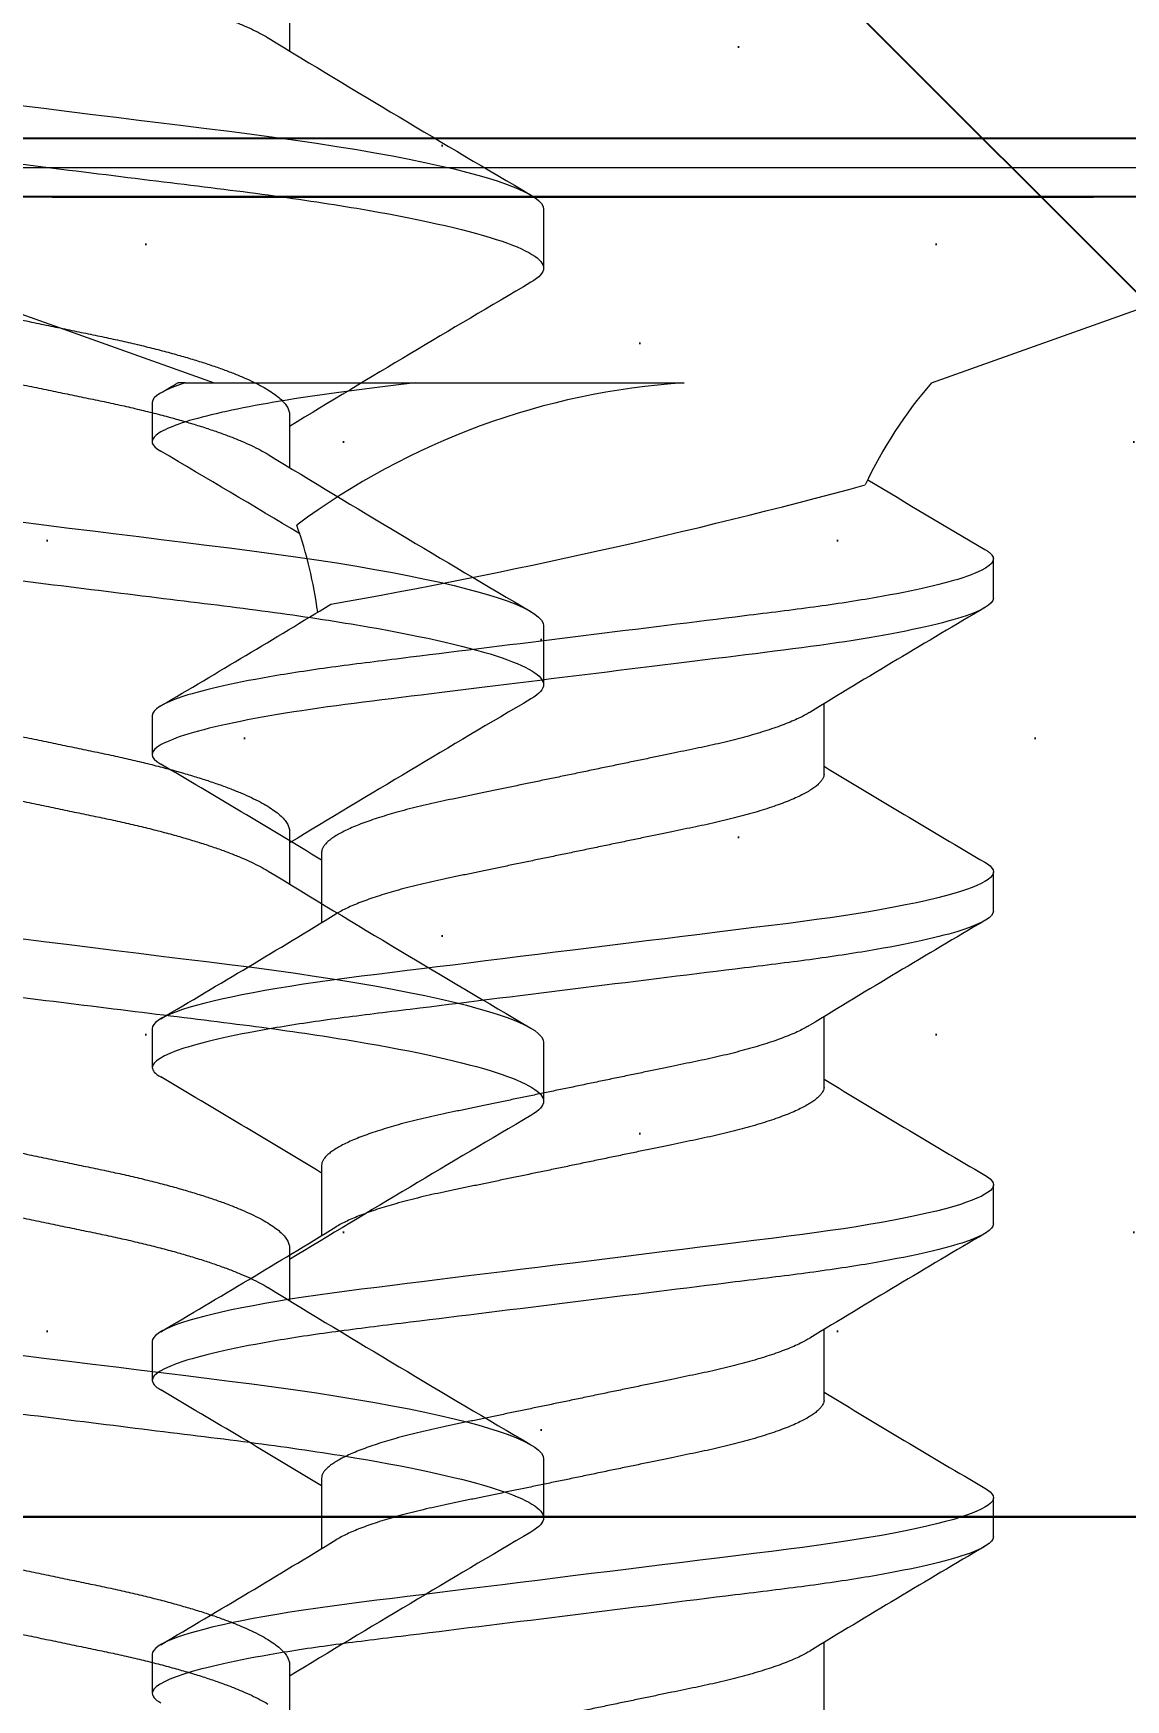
# Model space of a CAD drawing. Header units: inches. Extents: x 129892 to 140765, y 18172 to 24435.
# Drawn here: x 134123.04 to 134126.76, y 22524.37 to 22530.05 of the extents above; entities that cross this region are included whole.
import ezdxf

# ---------------------------------------------------------------- set-up
doc = ezdxf.new("R2010")
doc.units = ezdxf.units.IN
doc.header["$MEASUREMENT"] = 0
doc.header["$PDMODE"] = 66
doc.styles.add('EXCELSIOR', font='dim.shx', dxfattribs={"height": 45})
doc.dimstyles.new('EXCELSIOR', dxfattribs={"dimtxt": 50, "dimasz": 15, "dimexe": 20, "dimexo": 20, "dimgap": 10, "dimtad": 1, "dimdec": 0, "dimtxsty": 'EXCELSIOR', "dimblk": 'OBLIQUE', "dimcen": 2.5, "dimclrd": 1, "dimclre": 1, "dimclrt": 1, "dimadec": 0, "dimazin": 0, "dimtfac": 1, "dimtdec": 0, "dimtofl": 0, "dimtmove": 0, "dimatfit": 3, "dimfxl": 0, "dimlwd": 25, "dimarcsym": 0})

# ---------------------------------------------------------------- blocks, each defined once
blk = doc.blocks.new('A$C105D4D3B')
at = {"color": 251, "linetype": 'Continuous', "lineweight": 15}
for p, q in [((5.3382, 13.9176), (5.3382, 13.7375)), ((6.2042, 13.1976), (6.2042, 12.9976)), ((5.3382, 12.4976), (5.3382, 12.3175)), ((6.2042, 11.7776), (6.2042, 11.5776)), ((5.3382, 11.0776), (5.3382, 10.8975)), ((6.2042, 10.3576), (6.2042, 10.1576)), ((5.3382, 9.6576), (5.3382, 9.4775)), ((6.2042, 8.9376), (6.2042, 8.7376)), ((5.3382, 8.2376), (5.3382, 8.0575))]:
    blk.add_line(p, q, dxfattribs=at)
for points in [[(4.4127, 13.5531), (4.5006, 13.5422), (4.5874, 13.5314), (4.668, 13.5214), (4.7473, 13.5116), (4.825, 13.502), (4.901, 13.4925), (4.9752, 13.4833), (5.0557, 13.4734), (5.1337, 13.4637), (5.2099, 13.454), (5.2849, 13.4439), (5.3584, 13.4336), (5.4301, 13.423), (5.4999, 13.4122), (5.5674, 13.4011), (5.6293, 13.3904), (5.6888, 13.3796), (5.7457, 13.3686), (5.7997, 13.3575), (5.8508, 13.3463), (5.8988, 13.3352), (5.9411, 13.3246), (5.9805, 13.314), (6.0167, 13.3035), (6.0498, 13.2931), (6.0798, 13.2827), (6.1094, 13.2713), (6.1349, 13.2601), (6.1564, 13.249), (6.1738, 13.2382), (6.1873, 13.2276), (6.1968, 13.2173), (6.2024, 13.2073), (6.2042, 13.1976), (6.2042, 13.1976)], [(4.4127, 12.1331), (4.5006, 12.1222), (4.5874, 12.1114), (4.668, 12.1014), (4.7473, 12.0916), (4.825, 12.082), (4.901, 12.0725), (4.9752, 12.0633), (5.0557, 12.0534), (5.1337, 12.0437), (5.2099, 12.034), (5.2849, 12.0239), (5.3584, 12.0136), (5.4301, 12.003), (5.4999, 11.9922), (5.5674, 11.9811), (5.6293, 11.9704), (5.6888, 11.9596), (5.7457, 11.9486), (5.7997, 11.9375), (5.8508, 11.9263), (5.8988, 11.9152), (5.9411, 11.9046), (5.9805, 11.894), (6.0167, 11.8835), (6.0498, 11.8731), (6.0798, 11.8627), (6.1094, 11.8513), (6.1349, 11.8401), (6.1564, 11.829), (6.1738, 11.8182), (6.1873, 11.8076), (6.1968, 11.7973), (6.2024, 11.7873), (6.2042, 11.7776), (6.2042, 11.7776)], [(4.4127, 10.7131), (4.5006, 10.7022), (4.5874, 10.6914), (4.668, 10.6814), (4.7473, 10.6716), (4.825, 10.662), (4.901, 10.6525), (4.9752, 10.6433), (5.0557, 10.6334), (5.1337, 10.6237), (5.2099, 10.614), (5.2849, 10.6039), (5.3584, 10.5936), (5.4301, 10.583), (5.4999, 10.5722), (5.5674, 10.5611), (5.6293, 10.5504), (5.6888, 10.5396), (5.7457, 10.5286), (5.7997, 10.5175), (5.8508, 10.5063), (5.8988, 10.4952), (5.9411, 10.4846), (5.9805, 10.474), (6.0167, 10.4635), (6.0498, 10.4531), (6.0798, 10.4427), (6.1094, 10.4313), (6.1349, 10.4201), (6.1564, 10.409), (6.1738, 10.3982), (6.1873, 10.3876), (6.1968, 10.3773), (6.2024, 10.3673), (6.2042, 10.3576), (6.2042, 10.3576)], [(4.4127, 9.2931), (4.5006, 9.2822), (4.5874, 9.2714), (4.668, 9.2614), (4.7473, 9.2516), (4.825, 9.242), (4.901, 9.2325), (4.9752, 9.2233), (5.0557, 9.2134), (5.1337, 9.2037), (5.2099, 9.194), (5.2849, 9.1839), (5.3584, 9.1736), (5.4301, 9.163), (5.4999, 9.1522), (5.5674, 9.1411), (5.6293, 9.1304), (5.6888, 9.1196), (5.7457, 9.1086), (5.7997, 9.0975), (5.8508, 9.0863), (5.8988, 9.0752), (5.9411, 9.0646), (5.9805, 9.054), (6.0167, 9.0435), (6.0498, 9.0331), (6.0798, 9.0227), (6.1094, 9.0113), (6.1349, 9.0001), (6.1564, 8.989), (6.1738, 8.9782), (6.1873, 8.9676), (6.1968, 8.9573), (6.2024, 8.9473), (6.2042, 8.9376), (6.2042, 8.9376)]]:
    blk.add_lwpolyline(points, dxfattribs=at)
for centre, radius, start, end in [((38.3584, 68.1162), 63.6189, 238.655364, 239.595764), ((41.6033, -47.3776), 69.9674, 120.434483, 121.21919), ((38.3584, 66.6962), 63.6189, 238.655364, 239.595764), ((41.6033, -48.7976), 69.9674, 120.434483, 121.21919), ((38.3584, 65.2762), 63.6189, 238.655364, 239.595764), ((41.6033, -50.2176), 69.9674, 120.434483, 121.21919), ((38.3584, 63.8562), 63.6189, 238.655364, 239.595764), ((41.6033, -51.6376), 69.9674, 120.434483, 121.21919)]:
    blk.add_arc(centre, radius, start, end, dxfattribs=at)
for points, knots in [([(2.7695, 14.4976), (2.7698, 14.4935), (2.7705, 14.4852), (2.7762, 14.4723), (2.7854, 14.459), (2.7985, 14.4452), (2.8156, 14.4311), (2.8365, 14.4166), (2.8614, 14.4019), (2.8905, 14.3868), (2.9241, 14.3714), (2.9621, 14.3557), (3.0039, 14.34), (3.0492, 14.3245), (3.0977, 14.3091), (3.1484, 14.2943), (3.2008, 14.28), (3.2544, 14.2663), (3.3099, 14.2531), (3.3669, 14.2403), (3.4255, 14.228), (3.4859, 14.2155), (3.5485, 14.2025), (3.6144, 14.1888), (3.6833, 14.1745), (3.7552, 14.1596), (3.8285, 14.1444), (3.9029, 14.1289), (3.9782, 14.1133), (4.0527, 14.0978), (4.126, 14.0826), (4.1979, 14.0677), (4.2691, 14.0529), (4.3393, 14.0383), (4.4082, 14.024), (4.4754, 14.0101), (4.5408, 13.9965), (4.6051, 13.9831), (4.668, 13.9701), (4.7298, 13.9573), (4.7898, 13.9439), (4.8481, 13.9301), (4.9044, 13.9158), (4.9577, 13.9013), (5.0077, 13.8867), (5.0542, 13.8721), (5.0978, 13.8573), (5.1382, 13.8424), (5.1752, 13.8274), (5.2088, 13.8124), (5.2382, 13.7975), (5.2568, 13.7874), (5.2644, 13.7824), (5.2647, 13.7822)], [0, 0, 0, 0, 0.018809, 0.037876, 0.057178, 0.076688, 0.096379, 0.116219, 0.136178, 0.156223, 0.177278, 0.198351, 0.219402, 0.240393, 0.261284, 0.282037, 0.301688, 0.321151, 0.340399, 0.359407, 0.378167, 0.39704, 0.416165, 0.435519, 0.45601, 0.47669, 0.497523, 0.518473, 0.539501, 0.560569, 0.58068, 0.600757, 0.620765, 0.640672, 0.660445, 0.680053, 0.699467, 0.718661, 0.738503, 0.758141, 0.77801, 0.798146, 0.81852, 0.839101, 0.858909, 0.878842, 0.89887, 0.918958, 0.939072, 0.959178, 0.979242, 0.999229, 1, 1, 1, 1]), ([(1.9034, 13.7976), (1.9034, 13.7687), (1.9558, 13.7351), (2.1738, 13.6646), (2.3392, 13.6279), (2.6407, 13.5771), (2.7498, 13.5609), (2.9772, 13.5306), (3.0954, 13.5164), (3.4785, 13.4689), (3.7657, 13.4333), (4.3419, 13.3619), (4.6292, 13.3262), (5.0123, 13.2787), (5.1304, 13.2646), (5.3579, 13.2343), (5.4669, 13.218), (5.7685, 13.1673), (5.9339, 13.1306), (6.1519, 13.0601), (6.2042, 13.0265), (6.2042, 12.9976)], [0, 0, 0, 0, 0.125, 0.125, 0.25, 0.25, 0.3125, 0.3125, 0.375, 0.375, 0.5, 0.5, 0.625, 0.625, 0.6875, 0.6875, 0.75, 0.75, 0.875, 0.875, 1, 1, 1, 1]), ([(2.8432, 13.213), (2.8493, 13.2093), (2.8635, 13.2007), (2.8906, 13.1868), (2.9241, 13.1714), (2.9621, 13.1557), (3.0039, 13.14), (3.0492, 13.1245), (3.0977, 13.1091), (3.1484, 13.0943), (3.2008, 13.08), (3.2544, 13.0663), (3.3099, 13.0531), (3.3669, 13.0403), (3.4255, 13.028), (3.4859, 13.0155), (3.5485, 13.0025), (3.6144, 12.9888), (3.6833, 12.9745), (3.7552, 12.9596), (3.8285, 12.9444), (3.9029, 12.9289), (3.9782, 12.9133), (4.0527, 12.8978), (4.126, 12.8826), (4.1979, 12.8677), (4.2691, 12.8529), (4.3393, 12.8383), (4.4082, 12.824), (4.4754, 12.8101), (4.5408, 12.7965), (4.6051, 12.7831), (4.668, 12.7701), (4.7298, 12.7573), (4.7898, 12.7439), (4.8481, 12.7301), (4.9044, 12.7158), (4.9577, 12.7013), (5.0077, 12.6867), (5.0542, 12.6721), (5.0978, 12.6573), (5.1382, 12.6424), (5.1752, 12.6274), (5.2087, 12.6124), (5.2385, 12.5975), (5.2649, 12.5825), (5.2875, 12.5675), (5.3063, 12.5527), (5.3207, 12.5382), (5.3308, 12.5241), (5.3371, 12.5106), (5.3378, 12.5019), (5.3382, 12.4976)], [0, 0, 0, 0, 0.015022, 0.035067, 0.056123, 0.077196, 0.098247, 0.119238, 0.140129, 0.160884, 0.180534, 0.199997, 0.219246, 0.238254, 0.257015, 0.275888, 0.295014, 0.314368, 0.334859, 0.35554, 0.376373, 0.397323, 0.418352, 0.43942, 0.459532, 0.479609, 0.499618, 0.519525, 0.539298, 0.558906, 0.578321, 0.597515, 0.617358, 0.636996, 0.656865, 0.677001, 0.697376, 0.717957, 0.737765, 0.757699, 0.777727, 0.797816, 0.81793, 0.838037, 0.858101, 0.878088, 0.898909, 0.919573, 0.940046, 0.960295, 0.980289, 1, 1, 1, 1]), ([(2.7695, 13.0776), (2.7698, 13.0735), (2.7705, 13.0652), (2.7762, 13.0523), (2.7854, 13.039), (2.7985, 13.0252), (2.8156, 13.0111), (2.8365, 12.9966), (2.8614, 12.9819), (2.8905, 12.9668), (2.9241, 12.9514), (2.9621, 12.9357), (3.0039, 12.92), (3.0492, 12.9045), (3.0977, 12.8891), (3.1484, 12.8743), (3.2008, 12.86), (3.2544, 12.8463), (3.3099, 12.8331), (3.3669, 12.8203), (3.4255, 12.808), (3.4859, 12.7955), (3.5485, 12.7825), (3.6144, 12.7688), (3.6833, 12.7545), (3.7552, 12.7396), (3.8285, 12.7244), (3.9029, 12.7089), (3.9782, 12.6933), (4.0527, 12.6778), (4.126, 12.6626), (4.1979, 12.6477), (4.2691, 12.6329), (4.3393, 12.6183), (4.4082, 12.604), (4.4754, 12.5901), (4.5408, 12.5765), (4.6051, 12.5631), (4.668, 12.5501), (4.7298, 12.5373), (4.7898, 12.5239), (4.8481, 12.5101), (4.9044, 12.4958), (4.9577, 12.4813), (5.0077, 12.4667), (5.0542, 12.4521), (5.0978, 12.4373), (5.1382, 12.4224), (5.1752, 12.4074), (5.2088, 12.3924), (5.2382, 12.3775), (5.2568, 12.3674), (5.2644, 12.3624), (5.2647, 12.3622)], [0, 0, 0, 0, 0.018809, 0.037876, 0.057178, 0.076688, 0.096379, 0.116219, 0.136178, 0.156223, 0.177278, 0.198351, 0.219402, 0.240393, 0.261284, 0.282037, 0.301688, 0.321151, 0.340399, 0.359407, 0.378167, 0.39704, 0.416165, 0.435519, 0.45601, 0.47669, 0.497523, 0.518473, 0.539501, 0.560569, 0.58068, 0.600757, 0.620765, 0.640672, 0.660445, 0.680053, 0.699467, 0.718661, 0.738503, 0.758141, 0.77801, 0.798146, 0.81852, 0.839101, 0.858909, 0.878842, 0.89887, 0.918958, 0.939072, 0.959178, 0.979242, 0.999229, 1, 1, 1, 1]), ([(1.9034, 12.3776), (1.9034, 12.3487), (1.9558, 12.3151), (2.1738, 12.2446), (2.3392, 12.2079), (2.6407, 12.1571), (2.7498, 12.1409), (2.9772, 12.1106), (3.0954, 12.0964), (3.4785, 12.0489), (3.7657, 12.0133), (4.3419, 11.9419), (4.6292, 11.9062), (5.0123, 11.8587), (5.1304, 11.8446), (5.3579, 11.8143), (5.4669, 11.798), (5.7685, 11.7473), (5.9339, 11.7106), (6.1519, 11.6401), (6.2042, 11.6065), (6.2042, 11.5776)], [0, 0, 0, 0, 0.125, 0.125, 0.25, 0.25, 0.3125, 0.3125, 0.375, 0.375, 0.5, 0.5, 0.625, 0.625, 0.6875, 0.6875, 0.75, 0.75, 0.875, 0.875, 1, 1, 1, 1]), ([(2.8432, 11.793), (2.8493, 11.7893), (2.8635, 11.7807), (2.8906, 11.7668), (2.9241, 11.7514), (2.9621, 11.7357), (3.0039, 11.72), (3.0492, 11.7045), (3.0977, 11.6891), (3.1484, 11.6743), (3.2008, 11.66), (3.2544, 11.6463), (3.3099, 11.6331), (3.3669, 11.6203), (3.4255, 11.608), (3.4859, 11.5955), (3.5485, 11.5825), (3.6144, 11.5688), (3.6833, 11.5545), (3.7552, 11.5396), (3.8285, 11.5244), (3.9029, 11.5089), (3.9782, 11.4933), (4.0527, 11.4778), (4.126, 11.4626), (4.1979, 11.4477), (4.2691, 11.4329), (4.3393, 11.4183), (4.4082, 11.404), (4.4754, 11.3901), (4.5408, 11.3765), (4.6051, 11.3631), (4.668, 11.3501), (4.7298, 11.3373), (4.7898, 11.3239), (4.8481, 11.3101), (4.9044, 11.2958), (4.9577, 11.2813), (5.0077, 11.2667), (5.0542, 11.2521), (5.0978, 11.2373), (5.1382, 11.2224), (5.1752, 11.2074), (5.2087, 11.1924), (5.2385, 11.1775), (5.2649, 11.1625), (5.2875, 11.1475), (5.3063, 11.1327), (5.3207, 11.1182), (5.3308, 11.1041), (5.3371, 11.0906), (5.3378, 11.0819), (5.3382, 11.0776)], [0, 0, 0, 0, 0.015022, 0.035067, 0.056123, 0.077196, 0.098247, 0.119238, 0.140129, 0.160884, 0.180534, 0.199997, 0.219246, 0.238254, 0.257015, 0.275888, 0.295014, 0.314368, 0.334859, 0.35554, 0.376373, 0.397323, 0.418352, 0.43942, 0.459532, 0.479609, 0.499618, 0.519525, 0.539298, 0.558906, 0.578321, 0.597515, 0.617358, 0.636996, 0.656865, 0.677001, 0.697376, 0.717957, 0.737765, 0.757699, 0.777727, 0.797816, 0.81793, 0.838037, 0.858101, 0.878088, 0.898909, 0.919573, 0.940046, 0.960295, 0.980289, 1, 1, 1, 1]), ([(2.7695, 11.6576), (2.7698, 11.6535), (2.7705, 11.6452), (2.7762, 11.6323), (2.7854, 11.619), (2.7985, 11.6052), (2.8156, 11.5911), (2.8365, 11.5766), (2.8614, 11.5619), (2.8905, 11.5468), (2.9241, 11.5314), (2.9621, 11.5157), (3.0039, 11.5), (3.0492, 11.4845), (3.0977, 11.4691), (3.1484, 11.4543), (3.2008, 11.44), (3.2544, 11.4263), (3.3099, 11.4131), (3.3669, 11.4003), (3.4255, 11.388), (3.4859, 11.3755), (3.5485, 11.3625), (3.6144, 11.3488), (3.6833, 11.3345), (3.7552, 11.3196), (3.8285, 11.3044), (3.9029, 11.2889), (3.9782, 11.2733), (4.0527, 11.2578), (4.126, 11.2426), (4.1979, 11.2277), (4.2691, 11.2129), (4.3393, 11.1983), (4.4082, 11.184), (4.4754, 11.1701), (4.5408, 11.1565), (4.6051, 11.1431), (4.668, 11.1301), (4.7298, 11.1173), (4.7898, 11.1039), (4.8481, 11.0901), (4.9044, 11.0758), (4.9577, 11.0613), (5.0077, 11.0467), (5.0542, 11.0321), (5.0978, 11.0173), (5.1382, 11.0024), (5.1752, 10.9874), (5.2088, 10.9724), (5.2382, 10.9575), (5.2568, 10.9474), (5.2644, 10.9424), (5.2647, 10.9422)], [0, 0, 0, 0, 0.018809, 0.037876, 0.057178, 0.076688, 0.096379, 0.116219, 0.136178, 0.156223, 0.177278, 0.198351, 0.219402, 0.240393, 0.261284, 0.282037, 0.301688, 0.321151, 0.340399, 0.359407, 0.378167, 0.39704, 0.416165, 0.435519, 0.45601, 0.47669, 0.497523, 0.518473, 0.539501, 0.560569, 0.58068, 0.600757, 0.620765, 0.640672, 0.660445, 0.680053, 0.699467, 0.718661, 0.738503, 0.758141, 0.77801, 0.798146, 0.81852, 0.839101, 0.858909, 0.878842, 0.89887, 0.918958, 0.939072, 0.959178, 0.979242, 0.999229, 1, 1, 1, 1]), ([(1.9034, 10.9576), (1.9034, 10.9287), (1.9558, 10.8951), (2.1738, 10.8246), (2.3392, 10.7879), (2.6407, 10.7371), (2.7498, 10.7209), (2.9772, 10.6906), (3.0954, 10.6764), (3.4785, 10.6289), (3.7657, 10.5933), (4.3419, 10.5219), (4.6292, 10.4862), (5.0123, 10.4387), (5.1304, 10.4246), (5.3579, 10.3943), (5.4669, 10.378), (5.7685, 10.3273), (5.9339, 10.2906), (6.1519, 10.2201), (6.2042, 10.1865), (6.2042, 10.1576)], [0, 0, 0, 0, 0.125, 0.125, 0.25, 0.25, 0.3125, 0.3125, 0.375, 0.375, 0.5, 0.5, 0.625, 0.625, 0.6875, 0.6875, 0.75, 0.75, 0.875, 0.875, 1, 1, 1, 1]), ([(2.8432, 10.373), (2.8493, 10.3693), (2.8635, 10.3607), (2.8906, 10.3468), (2.9241, 10.3314), (2.9621, 10.3157), (3.0039, 10.3), (3.0492, 10.2845), (3.0977, 10.2691), (3.1484, 10.2543), (3.2008, 10.24), (3.2544, 10.2263), (3.3099, 10.2131), (3.3669, 10.2003), (3.4255, 10.188), (3.4859, 10.1755), (3.5485, 10.1625), (3.6144, 10.1488), (3.6833, 10.1345), (3.7552, 10.1196), (3.8285, 10.1044), (3.9029, 10.0889), (3.9782, 10.0733), (4.0527, 10.0578), (4.126, 10.0426), (4.1979, 10.0277), (4.2691, 10.0129), (4.3393, 9.9983), (4.4082, 9.984), (4.4754, 9.9701), (4.5408, 9.9565), (4.6051, 9.9431), (4.668, 9.9301), (4.7298, 9.9173), (4.7898, 9.9039), (4.8481, 9.8901), (4.9044, 9.8758), (4.9577, 9.8613), (5.0077, 9.8467), (5.0542, 9.8321), (5.0978, 9.8173), (5.1382, 9.8024), (5.1752, 9.7874), (5.2087, 9.7724), (5.2385, 9.7575), (5.2649, 9.7425), (5.2875, 9.7275), (5.3063, 9.7127), (5.3207, 9.6982), (5.3308, 9.6841), (5.3371, 9.6706), (5.3378, 9.6619), (5.3382, 9.6576)], [0, 0, 0, 0, 0.015022, 0.035067, 0.056123, 0.077196, 0.098247, 0.119238, 0.140129, 0.160884, 0.180534, 0.199997, 0.219246, 0.238254, 0.257015, 0.275888, 0.295014, 0.314368, 0.334859, 0.35554, 0.376373, 0.397323, 0.418352, 0.43942, 0.459532, 0.479609, 0.499618, 0.519525, 0.539298, 0.558906, 0.578321, 0.597515, 0.617358, 0.636996, 0.656865, 0.677001, 0.697376, 0.717957, 0.737765, 0.757699, 0.777727, 0.797816, 0.81793, 0.838037, 0.858101, 0.878088, 0.898909, 0.919573, 0.940046, 0.960295, 0.980289, 1, 1, 1, 1]), ([(2.7695, 10.2376), (2.7698, 10.2335), (2.7705, 10.2252), (2.7762, 10.2123), (2.7854, 10.199), (2.7985, 10.1852), (2.8156, 10.1711), (2.8365, 10.1566), (2.8614, 10.1419), (2.8905, 10.1268), (2.9241, 10.1114), (2.9621, 10.0957), (3.0039, 10.08), (3.0492, 10.0645), (3.0977, 10.0491), (3.1484, 10.0343), (3.2008, 10.02), (3.2544, 10.0063), (3.3099, 9.9931), (3.3669, 9.9803), (3.4255, 9.968), (3.4859, 9.9555), (3.5485, 9.9425), (3.6144, 9.9288), (3.6833, 9.9145), (3.7552, 9.8996), (3.8285, 9.8844), (3.9029, 9.8689), (3.9782, 9.8533), (4.0527, 9.8378), (4.126, 9.8226), (4.1979, 9.8077), (4.2691, 9.7929), (4.3393, 9.7783), (4.4082, 9.764), (4.4754, 9.7501), (4.5408, 9.7365), (4.6051, 9.7231), (4.668, 9.7101), (4.7298, 9.6973), (4.7898, 9.6839), (4.8481, 9.6701), (4.9044, 9.6558), (4.9577, 9.6413), (5.0077, 9.6267), (5.0542, 9.6121), (5.0978, 9.5973), (5.1382, 9.5823), (5.1752, 9.5674), (5.2088, 9.5524), (5.2382, 9.5375), (5.2568, 9.5274), (5.2644, 9.5224), (5.2647, 9.5222)], [0, 0, 0, 0, 0.018809, 0.037876, 0.057178, 0.076688, 0.096379, 0.116219, 0.136178, 0.156223, 0.177278, 0.198351, 0.219402, 0.240393, 0.261284, 0.282037, 0.301688, 0.321151, 0.340399, 0.359407, 0.378167, 0.39704, 0.416165, 0.435519, 0.45601, 0.47669, 0.497523, 0.518473, 0.539501, 0.560569, 0.58068, 0.600757, 0.620765, 0.640672, 0.660445, 0.680053, 0.699467, 0.718661, 0.738503, 0.758141, 0.77801, 0.798146, 0.81852, 0.839101, 0.858909, 0.878842, 0.89887, 0.918958, 0.939072, 0.959178, 0.979242, 0.999229, 1, 1, 1, 1]), ([(1.9034, 9.5376), (1.9034, 9.5087), (1.9558, 9.4751), (2.1738, 9.4046), (2.3392, 9.3679), (2.6407, 9.3171), (2.7498, 9.3009), (2.9772, 9.2706), (3.0954, 9.2564), (3.4785, 9.2089), (3.7657, 9.1733), (4.3419, 9.1019), (4.6292, 9.0662), (5.0123, 9.0187), (5.1304, 9.0046), (5.3579, 8.9743), (5.4669, 8.958), (5.7685, 8.9073), (5.9339, 8.8706), (6.1519, 8.8001), (6.2042, 8.7665), (6.2042, 8.7376)], [0, 0, 0, 0, 0.125, 0.125, 0.25, 0.25, 0.3125, 0.3125, 0.375, 0.375, 0.5, 0.5, 0.625, 0.625, 0.6875, 0.6875, 0.75, 0.75, 0.875, 0.875, 1, 1, 1, 1]), ([(2.8432, 8.953), (2.8493, 8.9493), (2.8635, 8.9407), (2.8906, 8.9268), (2.9241, 8.9114), (2.9621, 8.8957), (3.0039, 8.88), (3.0492, 8.8645), (3.0977, 8.8491), (3.1484, 8.8343), (3.2008, 8.82), (3.2544, 8.8063), (3.3099, 8.7931), (3.3669, 8.7803), (3.4255, 8.768), (3.4859, 8.7555), (3.5485, 8.7425), (3.6144, 8.7288), (3.6833, 8.7145), (3.7552, 8.6996), (3.8285, 8.6844), (3.9029, 8.6689), (3.9782, 8.6533), (4.0527, 8.6378), (4.126, 8.6226), (4.1979, 8.6077), (4.2691, 8.5929), (4.3393, 8.5783), (4.4082, 8.564), (4.4754, 8.5501), (4.5408, 8.5365), (4.6051, 8.5231), (4.668, 8.5101), (4.7298, 8.4973), (4.7898, 8.4839), (4.8481, 8.4701), (4.9044, 8.4558), (4.9577, 8.4413), (5.0077, 8.4267), (5.0542, 8.4121), (5.0978, 8.3973), (5.1382, 8.3824), (5.1752, 8.3674), (5.2087, 8.3524), (5.2385, 8.3375), (5.2649, 8.3225), (5.2875, 8.3075), (5.3063, 8.2927), (5.3207, 8.2782), (5.3308, 8.2641), (5.3371, 8.2506), (5.3378, 8.2419), (5.3382, 8.2376)], [0, 0, 0, 0, 0.015022, 0.035067, 0.056123, 0.077196, 0.098247, 0.119238, 0.140129, 0.160884, 0.180534, 0.199997, 0.219246, 0.238254, 0.257015, 0.275888, 0.295014, 0.314368, 0.334859, 0.35554, 0.376373, 0.397323, 0.418352, 0.43942, 0.459532, 0.479609, 0.499618, 0.519525, 0.539298, 0.558906, 0.578321, 0.597515, 0.617358, 0.636996, 0.656865, 0.677001, 0.697376, 0.717957, 0.737765, 0.757699, 0.777727, 0.797816, 0.81793, 0.838037, 0.858101, 0.878088, 0.898909, 0.919573, 0.940046, 0.960295, 0.980289, 1, 1, 1, 1]), ([(2.7695, 8.8176), (2.7698, 8.8135), (2.7705, 8.8052), (2.7762, 8.7923), (2.7854, 8.779), (2.7985, 8.7652), (2.8156, 8.7511), (2.8365, 8.7366), (2.8614, 8.7219), (2.8905, 8.7068), (2.9241, 8.6914), (2.9621, 8.6757), (3.0039, 8.66), (3.0492, 8.6445), (3.0977, 8.6291), (3.1484, 8.6143), (3.2008, 8.6), (3.2544, 8.5863), (3.3099, 8.5731), (3.3669, 8.5603), (3.4255, 8.548), (3.4859, 8.5355), (3.5485, 8.5225), (3.6144, 8.5088), (3.6833, 8.4945), (3.7552, 8.4796), (3.8285, 8.4644), (3.9029, 8.4489), (3.9782, 8.4333), (4.0527, 8.4178), (4.126, 8.4026), (4.1979, 8.3877), (4.2691, 8.3729), (4.3393, 8.3583), (4.4082, 8.344), (4.4754, 8.3301), (4.5408, 8.3165), (4.6051, 8.3031), (4.668, 8.2901), (4.7298, 8.2773), (4.7898, 8.2639), (4.8481, 8.2501), (4.9044, 8.2358), (4.9577, 8.2213), (5.0077, 8.2067), (5.0542, 8.1921), (5.0978, 8.1773), (5.1382, 8.1623), (5.1752, 8.1474), (5.2088, 8.1324), (5.2382, 8.1175), (5.2568, 8.1074), (5.2644, 8.1024), (5.2647, 8.1022)], [0, 0, 0, 0, 0.018809, 0.037876, 0.057178, 0.076688, 0.096379, 0.116219, 0.136178, 0.156223, 0.177278, 0.198351, 0.219402, 0.240393, 0.261284, 0.282037, 0.301688, 0.321151, 0.340399, 0.359407, 0.378167, 0.39704, 0.416165, 0.435519, 0.45601, 0.47669, 0.497523, 0.518473, 0.539501, 0.560569, 0.58068, 0.600757, 0.620765, 0.640672, 0.660445, 0.680053, 0.699467, 0.718661, 0.738503, 0.758141, 0.77801, 0.798146, 0.81852, 0.839101, 0.858909, 0.878842, 0.89887, 0.918958, 0.939072, 0.959178, 0.979242, 0.999229, 1, 1, 1, 1])]:
    blk.add_open_spline(points, degree=3, knots=knots, dxfattribs=at)
for points in [[(6.2042, 12.9976), (6.2042, 12.9825), (6.1903, 12.9661), (6.1611, 12.9489)], [(6.2042, 11.5776), (6.2042, 11.5625), (6.1903, 11.5461), (6.1611, 11.5289)], [(6.2042, 10.1576), (6.2042, 10.1425), (6.1903, 10.1261), (6.1611, 10.1089)], [(6.2042, 8.7376), (6.2042, 8.7225), (6.1903, 8.7061), (6.1611, 8.6889)]]:
    blk.add_open_spline(points, degree=3, dxfattribs=at)
blk = doc.blocks.new('A$C1EDE62C1')
at = {"color": 7, "linetype": 'Continuous', "lineweight": 15}
for p, q in [((10.25, 4.6), (54.25, 4.6)), ((54.25, 0), (6.25, 0))]:
    blk.add_line(p, q, dxfattribs=at)
blk = doc.blocks.new('A$C47B607A2')
at = {"color": 7, "linetype": 'Continuous', "lineweight": 15}
for p, q in [((0.0001, 11.7997), (1.7775, 11.165)), ((4.2227, 11.165), (6.0001, 11.7997)), ((1.6787, 11.165), (1.6536, 11.165)), ((1.6787, 11.165), (2.4625, 11.165)), ((2.4625, 11.165), (3.3794, 11.165)), ((1.5665, 11.0984), (1.5665, 10.965)), ((4.4337, 10.4317), (4.4337, 10.565)), ((3.8563, 9.8317), (3.8563, 10.0719)), ((1.5665, 10.0317), (1.5665, 9.8984)), ((2.1438, 9.565), (2.1438, 9.3249)), ((4.4337, 9.365), (4.4337, 9.4984)), ((3.8563, 8.765), (3.8563, 9.0052)), ((1.5665, 8.965), (1.5665, 8.8317)), ((2.1438, 8.4984), (2.1438, 8.2582)), ((4.4337, 8.2984), (4.4337, 8.4317)), ((1.5665, 7.8984), (1.5665, 7.765)), ((3.8563, 7.6984), (3.8563, 7.9385)), ((2.1438, 7.4317), (2.1438, 7.1916)), ((4.4337, 7.2316), (4.4337, 7.365)), ((1.5665, 6.8316), (1.5665, 6.6983)), ((3.8563, 6.6318), (3.8563, 6.8719))]:
    blk.add_line(p, q, dxfattribs=at)
blk.add_lwpolyline([(0.2501, 11.9997), (5.7501, 11.9997), (6.0001, 11.8997), (6.0001, 11.7997), (0.0001, 11.7997), (0.0001, 11.8997)], close=True)
blk.add_lwpolyline([(1.2258, 11.7997), (4.7744, 11.7997)])
at = {"color": 7, "linetype": 'Continuous', "lineweight": 15, "flags": 128}
for points in [[(4.4046, 9.5309), (4.4134, 9.5254), (4.4224, 9.5184), (4.4287, 9.5115), (4.4325, 9.5048), (4.4337, 9.4984), (4.4326, 9.4922), (4.4292, 9.4859), (4.4235, 9.4794), (4.4154, 9.4727), (4.4049, 9.4659), (4.392, 9.459), (4.3776, 9.4523), (4.361, 9.4455), (4.3423, 9.4386), (4.3214, 9.4317), (4.2984, 9.4247), (4.2703, 9.4169), (4.2397, 9.409), (4.2067, 9.4012), (4.1713, 9.3933), (4.1338, 9.3855), (4.0941, 9.3778), (4.0525, 9.3702), (4.0092, 9.3627), (3.9664, 9.3557), (3.9223, 9.3488), (3.877, 9.3421), (3.8306, 9.3355), (3.7833, 9.3291), (3.7352, 9.3229), (3.6774, 9.3157), (3.6175, 9.3083), (3.5556, 9.3006), (3.4918, 9.2927), (3.4334, 9.2854), (3.3738, 9.2781), (3.3132, 9.2705), (3.2517, 9.2629), (3.1894, 9.2552), (3.1266, 9.2474), (3.0634, 9.2396), (3.0001, 9.2317), (2.9399, 9.2242), (2.8798, 9.2168), (2.8201, 9.2094), (2.7609, 9.202), (2.7022, 9.1948), (2.6444, 9.1876), (2.5906, 9.1809), (2.5378, 9.1744), (2.486, 9.168), (2.4353, 9.1617), (2.3859, 9.1555), (2.3322, 9.1489), (2.2802, 9.1424), (2.2294, 9.136), (2.1794, 9.1293), (2.1304, 9.1224), (2.0826, 9.1153), (2.036, 9.1081), (1.991, 9.1007), (1.9498, 9.0936), (1.9101, 9.0864), (1.8722, 9.079), (1.8362, 9.0717), (1.8021, 9.0642), (1.7701, 9.0568), (1.7419, 9.0497), (1.7157, 9.0427), (1.6915, 9.0357), (1.6694, 9.0287), (1.6495, 9.0218), (1.6297, 9.0142), (1.6127, 9.0067), (1.5984, 8.9993), (1.5868, 8.9921), (1.5778, 8.985), (1.5715, 8.9782), (1.5677, 8.9715), (1.5665, 8.965), (1.5665, 8.965)], [(4.4046, 8.4642), (4.4134, 8.4588), (4.4224, 8.4517), (4.4287, 8.4448), (4.4325, 8.4382), (4.4337, 8.4317), (4.4326, 8.4256), (4.4292, 8.4193), (4.4235, 8.4128), (4.4154, 8.4061), (4.4049, 8.3993), (4.392, 8.3923), (4.3776, 8.3856), (4.361, 8.3788), (4.3423, 8.372), (4.3214, 8.365), (4.2984, 8.358), (4.2703, 8.3502), (4.2397, 8.3423), (4.2067, 8.3345), (4.1713, 8.3267), (4.1338, 8.3189), (4.0941, 8.3112), (4.0525, 8.3035), (4.0092, 8.296), (3.9664, 8.289), (3.9223, 8.2821), (3.877, 8.2754), (3.8306, 8.2688), (3.7833, 8.2624), (3.7352, 8.2562), (3.6774, 8.249), (3.6175, 8.2416), (3.5556, 8.2339), (3.4918, 8.226), (3.4334, 8.2188), (3.3738, 8.2114), (3.3132, 8.2039), (3.2517, 8.1962), (3.1894, 8.1885), (3.1266, 8.1807), (3.0634, 8.1729), (3.0001, 8.165), (2.9399, 8.1576), (2.8798, 8.1501), (2.8201, 8.1427), (2.7609, 8.1354), (2.7022, 8.1281), (2.6444, 8.1209), (2.5906, 8.1143), (2.5378, 8.1077), (2.486, 8.1013), (2.4353, 8.095), (2.3859, 8.0889), (2.3322, 8.0822), (2.2802, 8.0758), (2.2294, 8.0693), (2.1794, 8.0626), (2.1304, 8.0557), (2.0826, 8.0487), (2.036, 8.0414), (1.991, 8.0341), (1.9498, 8.0269), (1.9101, 8.0197), (1.8722, 8.0124), (1.8362, 8.005), (1.8021, 7.9976), (1.7701, 7.9901), (1.7419, 7.983), (1.7157, 7.976), (1.6915, 7.969), (1.6694, 7.962), (1.6495, 7.9551), (1.6297, 7.9475), (1.6127, 7.94), (1.5984, 7.9327), (1.5868, 7.9254), (1.5778, 7.9184), (1.5715, 7.9115), (1.5677, 7.9048), (1.5665, 7.8984), (1.5665, 7.8984)], [(4.4046, 7.3975), (4.4134, 7.392), (4.4224, 7.385), (4.4287, 7.3781), (4.4325, 7.3714), (4.4337, 7.365), (4.4326, 7.3588), (4.4292, 7.3525), (4.4235, 7.346), (4.4154, 7.3393), (4.4049, 7.3325), (4.392, 7.3255), (4.3776, 7.3189), (4.361, 7.3121), (4.3423, 7.3052), (4.3214, 7.2983), (4.2984, 7.2913), (4.2703, 7.2835), (4.2397, 7.2756), (4.2067, 7.2677), (4.1713, 7.2599), (4.1338, 7.2521), (4.0941, 7.2444), (4.0525, 7.2368), (4.0092, 7.2293), (3.9664, 7.2223), (3.9223, 7.2154), (3.877, 7.2086), (3.8306, 7.2021), (3.7833, 7.1957), (3.7352, 7.1895), (3.6774, 7.1823), (3.6175, 7.1749), (3.5556, 7.1672), (3.4918, 7.1593), (3.4334, 7.152), (3.3738, 7.1446), (3.3132, 7.1371), (3.2517, 7.1295), (3.1894, 7.1218), (3.1266, 7.114), (3.0634, 7.1062), (3.0001, 7.0983), (2.9399, 7.0908), (2.8798, 7.0834), (2.8201, 7.076), (2.7609, 7.0686), (2.7022, 7.0614), (2.6444, 7.0542), (2.5906, 7.0475), (2.5378, 7.041), (2.486, 7.0345), (2.4353, 7.0283), (2.3859, 7.0221), (2.3322, 7.0155), (2.2802, 7.009), (2.2294, 7.0026), (2.1794, 6.9959), (2.1304, 6.989), (2.0826, 6.9819), (2.036, 6.9747), (1.991, 6.9673), (1.9498, 6.9602), (1.9101, 6.9529), (1.8722, 6.9456), (1.8362, 6.9382), (1.8021, 6.9308), (1.7701, 6.9233), (1.7419, 6.9163), (1.7157, 6.9093), (1.6915, 6.9023), (1.6694, 6.8953), (1.6495, 6.8884), (1.6297, 6.8808), (1.6127, 6.8733), (1.5984, 6.8659), (1.5868, 6.8587), (1.5778, 6.8516), (1.5715, 6.8448), (1.5677, 6.8381), (1.5665, 6.8316), (1.5665, 6.8316)]]:
    blk.add_lwpolyline(points, dxfattribs=at)
at = {"color": 7, "linetype": 'Continuous', "lineweight": 15}
for centre, radius, start, end in [((-37.3028, 77.1552), 76.6308, 300.504465, 300.554964), ((3.539, 8.6906), 2.4796, 93.6914, 126.6294), ((5.3499, 10.1852), 1.4935, 139, 154.9602), ((-24.2285, -32.9903), 50.9518, 58.92718, 59.54714), ((-1.4926, 31.1148), 21.0267, 280.04498, 285.13325), ((32.5871, 58.502), 55.5795, 239.05279, 239.53166), ((0.6503, 10.1852), 1.4935, 7.6247, 19.3637), ((-20.8243, 48.2476), 44.2788, 300.41969, 301.29327), ((25.8688, -26.179), 42.4107, 120.40421, 121.34466), ((-21.7523, -29.8817), 46.0975, 58.7762, 59.57012), ((27.7534, 49.28), 46.0993, 238.77622, 239.5701), ((-19.8696, 45.5775), 42.4126, 300.40424, 301.34464), ((26.2937, -27.9564), 43.2387, 120.41321, 121.33566), ((-22.0328, -31.4184), 46.6449, 58.78081, 59.56552), ((28.0285, 48.6744), 46.6362, 238.78074, 239.56549), ((-20.3905, 45.382), 43.4277, 300.41514, 301.33368), ((26.392, -29.1874), 43.4302, 120.41525, 121.33363), ((-22.0328, -32.4851), 46.6449, 58.78081, 59.56552), ((28.029, 47.6084), 46.6371, 238.78073, 239.56547), ((-20.3924, 44.3185), 43.4314, 300.41518, 301.33364), ((26.3834, -30.2396), 43.4134, 120.41507, 121.3338)]:
    blk.add_arc(centre, radius, start, end, dxfattribs=at)
for points, knots in [([(2.4625, 11.165), (2.31, 11.1461), (2.1743, 11.1298), (1.9253, 11.0907), (1.8169, 11.0694), (1.6558, 11.0271), (1.6032, 11.0062), (1.5575, 10.9684), (1.5621, 10.9521), (1.5953, 10.9325)], [0, 0, 0, 0, 0.25, 0.25, 0.5, 0.5, 0.75, 0.75, 1, 1, 1, 1]), ([(4.4337, 10.565), (4.4337, 10.5458), (4.3988, 10.5234), (4.2535, 10.4764), (4.1432, 10.4519), (3.9422, 10.4181), (3.8695, 10.4073), (3.7178, 10.387), (3.6391, 10.3776), (3.3836, 10.3459), (3.1922, 10.3222), (2.808, 10.2746), (2.6165, 10.2508), (2.3611, 10.2191), (2.2824, 10.2097), (2.1307, 10.1895), (2.058, 10.1787), (1.857, 10.1448), (1.7467, 10.1204), (1.6014, 10.0734), (1.5665, 10.051), (1.5665, 10.0317)], [0, 0, 0, 0, 0.125, 0.125, 0.25, 0.25, 0.3125, 0.3125, 0.375, 0.375, 0.5, 0.5, 0.625, 0.625, 0.6875, 0.6875, 0.75, 0.75, 0.875, 0.875, 1, 1, 1, 1]), ([(4.4046, 10.5976), (4.4077, 10.5957), (4.4147, 10.5915), (4.4228, 10.585), (4.4291, 10.5782), (4.433, 10.5715), (4.4335, 10.5672), (4.4337, 10.565)], [0, 0, 0, 0, 0.162479, 0.37481, 0.585282, 0.79373, 1, 1, 1, 1]), ([(4.4337, 10.4317), (4.4337, 10.4112), (4.3939, 10.3871), (4.2289, 10.3368), (4.1042, 10.3108), (3.8067, 10.2638), (3.6407, 10.2445), (3.2621, 10.1975), (3.0526, 10.1716), (2.6467, 10.1212), (2.4518, 10.0971), (2.1205, 10.056), (1.9656, 10.0319), (1.724, 9.9816), (1.6387, 9.9556), (1.5562, 9.9086), (1.5556, 9.8893), (1.5953, 9.8659)], [0, 0, 0, 0, 0.125, 0.125, 0.25, 0.25, 0.375, 0.375, 0.5, 0.5, 0.625, 0.625, 0.75, 0.75, 0.875, 0.875, 1, 1, 1, 1]), ([(3.8072, 10.042), (3.8031, 10.0395), (3.7937, 10.0338), (3.7756, 10.0245), (3.7533, 10.0143), (3.7279, 10.0038), (3.7001, 9.9933), (3.6699, 9.983), (3.6375, 9.9727), (3.6037, 9.9628), (3.5688, 9.9533), (3.533, 9.9442), (3.496, 9.9354), (3.4581, 9.9268), (3.419, 9.9187), (3.3787, 9.9103), (3.337, 9.9017), (3.2931, 9.8925), (3.2471, 9.883), (3.1992, 9.8731), (3.1503, 9.8629), (3.1007, 9.8526), (3.0505, 9.8422), (3.0009, 9.8319), (2.952, 9.8217), (2.904, 9.8118), (2.8566, 9.8019), (2.8098, 9.7922), (2.7639, 9.7827), (2.719, 9.7734), (2.6754, 9.7643), (2.6326, 9.7554), (2.5906, 9.7467), (2.5494, 9.7382), (2.5095, 9.7293), (2.4706, 9.7201), (2.433, 9.7105), (2.3975, 9.7009), (2.3642, 9.6911), (2.3332, 9.6814), (2.3041, 9.6715), (2.2772, 9.6616), (2.2525, 9.6516), (2.2302, 9.6416), (2.2103, 9.6316), (2.1927, 9.6217), (2.1776, 9.6117), (2.1651, 9.6018), (2.1555, 9.5921), (2.1488, 9.5827), (2.1446, 9.5737), (2.1441, 9.5679), (2.1438, 9.565)], [0, 0, 0, 0, 0.015027, 0.035073, 0.056128, 0.077201, 0.098252, 0.119243, 0.140134, 0.160888, 0.180539, 0.200002, 0.21925, 0.238259, 0.257019, 0.275892, 0.295017, 0.314372, 0.334863, 0.355543, 0.376377, 0.397327, 0.418355, 0.439423, 0.459535, 0.479612, 0.49962, 0.519527, 0.5393, 0.558909, 0.578323, 0.597517, 0.61736, 0.636998, 0.656867, 0.677003, 0.697377, 0.717959, 0.737767, 0.757701, 0.777729, 0.797817, 0.817931, 0.838038, 0.858101, 0.878089, 0.89891, 0.919574, 0.940047, 0.960295, 0.980289, 1, 1, 1, 1]), ([(3.8563, 9.8317), (3.8561, 9.829), (3.8557, 9.8235), (3.8519, 9.8149), (3.8457, 9.806), (3.837, 9.7968), (3.8256, 9.7874), (3.8116, 9.7777), (3.7951, 9.7679), (3.7756, 9.7579), (3.7533, 9.7476), (3.7279, 9.7371), (3.7001, 9.7267), (3.6699, 9.7163), (3.6375, 9.7061), (3.6037, 9.6962), (3.5688, 9.6867), (3.533, 9.6775), (3.496, 9.6687), (3.4581, 9.6602), (3.419, 9.652), (3.3787, 9.6437), (3.337, 9.635), (3.2931, 9.6259), (3.2471, 9.6163), (3.1992, 9.6064), (3.1503, 9.5962), (3.1007, 9.5859), (3.0505, 9.5755), (3.0009, 9.5652), (2.952, 9.5551), (2.904, 9.5451), (2.8566, 9.5353), (2.8098, 9.5255), (2.7639, 9.516), (2.719, 9.5067), (2.6754, 9.4976), (2.6326, 9.4887), (2.5906, 9.48), (2.5494, 9.4715), (2.5095, 9.4626), (2.4706, 9.4534), (2.433, 9.4439), (2.3975, 9.4342), (2.3642, 9.4245), (2.3332, 9.4147), (2.3041, 9.4049), (2.2772, 9.3949), (2.2525, 9.3849), (2.2301, 9.3749), (2.2105, 9.365), (2.1981, 9.3583), (2.193, 9.3549), (2.1928, 9.3548)], [0, 0, 0, 0, 0.018809, 0.037876, 0.057178, 0.076688, 0.096379, 0.116219, 0.136178, 0.156223, 0.177278, 0.198351, 0.219402, 0.240393, 0.261284, 0.282037, 0.301688, 0.321151, 0.340399, 0.359407, 0.378167, 0.39704, 0.416165, 0.435519, 0.45601, 0.47669, 0.497523, 0.518473, 0.539501, 0.560569, 0.58068, 0.600757, 0.620765, 0.640672, 0.660445, 0.680053, 0.699467, 0.718661, 0.738503, 0.758141, 0.77801, 0.798146, 0.81852, 0.839101, 0.858909, 0.878842, 0.89887, 0.918958, 0.939072, 0.959178, 0.979242, 0.999229, 1, 1, 1, 1]), ([(4.4337, 9.365), (4.4337, 9.3458), (4.3988, 9.3234), (4.2535, 9.2764), (4.1432, 9.2519), (3.9422, 9.2181), (3.8695, 9.2073), (3.7178, 9.187), (3.6391, 9.1776), (3.3836, 9.1459), (3.1922, 9.1222), (2.808, 9.0746), (2.6165, 9.0508), (2.3611, 9.0191), (2.2824, 9.0097), (2.1307, 8.9895), (2.058, 8.9787), (1.857, 8.9448), (1.7467, 8.9204), (1.6014, 8.8734), (1.5665, 8.851), (1.5665, 8.8317)], [0, 0, 0, 0, 0.125, 0.125, 0.25, 0.25, 0.3125, 0.3125, 0.375, 0.375, 0.5, 0.5, 0.625, 0.625, 0.6875, 0.6875, 0.75, 0.75, 0.875, 0.875, 1, 1, 1, 1]), ([(3.8072, 8.9753), (3.8031, 8.9729), (3.7937, 8.9671), (3.7756, 8.9579), (3.7533, 8.9476), (3.7279, 8.9371), (3.7001, 8.9267), (3.6699, 8.9163), (3.6375, 8.9061), (3.6037, 8.8962), (3.5688, 8.8867), (3.533, 8.8775), (3.496, 8.8687), (3.4581, 8.8602), (3.419, 8.852), (3.3787, 8.8437), (3.337, 8.835), (3.2931, 8.8259), (3.2471, 8.8163), (3.1992, 8.8064), (3.1503, 8.7962), (3.1007, 8.7859), (3.0505, 8.7755), (3.0009, 8.7652), (2.952, 8.7551), (2.904, 8.7451), (2.8566, 8.7353), (2.8098, 8.7255), (2.7639, 8.716), (2.719, 8.7067), (2.6754, 8.6976), (2.6326, 8.6887), (2.5906, 8.68), (2.5494, 8.6715), (2.5095, 8.6626), (2.4706, 8.6534), (2.433, 8.6439), (2.3975, 8.6342), (2.3642, 8.6245), (2.3332, 8.6147), (2.3041, 8.6049), (2.2772, 8.5949), (2.2525, 8.5849), (2.2302, 8.5749), (2.2103, 8.565), (2.1927, 8.555), (2.1776, 8.545), (2.1651, 8.5351), (2.1555, 8.5254), (2.1488, 8.5161), (2.1446, 8.507), (2.1441, 8.5013), (2.1438, 8.4984)], [0, 0, 0, 0, 0.015022, 0.035067, 0.056123, 0.077196, 0.098247, 0.119238, 0.140129, 0.160884, 0.180534, 0.199997, 0.219246, 0.238254, 0.257015, 0.275888, 0.295014, 0.314368, 0.334859, 0.35554, 0.376373, 0.397323, 0.418352, 0.43942, 0.459532, 0.479609, 0.499618, 0.519525, 0.539298, 0.558906, 0.578321, 0.597515, 0.617358, 0.636996, 0.656865, 0.677001, 0.697376, 0.717957, 0.737765, 0.757699, 0.777727, 0.797816, 0.81793, 0.838037, 0.858101, 0.878088, 0.898909, 0.919573, 0.940046, 0.960295, 0.980289, 1, 1, 1, 1]), ([(3.8563, 8.765), (3.8561, 8.7623), (3.8557, 8.7568), (3.8519, 8.7482), (3.8457, 8.7393), (3.837, 8.7301), (3.8256, 8.7207), (3.8116, 8.7111), (3.7951, 8.7013), (3.7756, 8.6912), (3.7533, 8.6809), (3.7279, 8.6704), (3.7001, 8.66), (3.6699, 8.6496), (3.6375, 8.6394), (3.6037, 8.6295), (3.5688, 8.62), (3.533, 8.6109), (3.496, 8.6021), (3.4581, 8.5935), (3.419, 8.5853), (3.3787, 8.577), (3.337, 8.5683), (3.2931, 8.5592), (3.2471, 8.5497), (3.1992, 8.5397), (3.1503, 8.5296), (3.1007, 8.5193), (3.0505, 8.5089), (3.0009, 8.4985), (2.952, 8.4884), (2.904, 8.4784), (2.8566, 8.4686), (2.8098, 8.4589), (2.7639, 8.4493), (2.719, 8.44), (2.6754, 8.431), (2.6326, 8.4221), (2.5906, 8.4134), (2.5494, 8.4048), (2.5095, 8.3959), (2.4706, 8.3867), (2.433, 8.3772), (2.3975, 8.3675), (2.3642, 8.3578), (2.3332, 8.3481), (2.3041, 8.3382), (2.2772, 8.3282), (2.2525, 8.3182), (2.2301, 8.3082), (2.2105, 8.2983), (2.1981, 8.2916), (2.193, 8.2882), (2.1928, 8.2881)], [0, 0, 0, 0, 0.018809, 0.037877, 0.057179, 0.076689, 0.096379, 0.11622, 0.136179, 0.156224, 0.177279, 0.198352, 0.219403, 0.240394, 0.261285, 0.282039, 0.301689, 0.321152, 0.340401, 0.359409, 0.378169, 0.397041, 0.416167, 0.435521, 0.456012, 0.476692, 0.497525, 0.518475, 0.539504, 0.560572, 0.580683, 0.60076, 0.620768, 0.640675, 0.660448, 0.680056, 0.699471, 0.718664, 0.738507, 0.758145, 0.778013, 0.798149, 0.818524, 0.839105, 0.858913, 0.878847, 0.898874, 0.918963, 0.939077, 0.959183, 0.979247, 0.999234, 1, 1, 1, 1]), ([(4.4337, 8.2984), (4.4337, 8.2791), (4.3988, 8.2567), (4.2535, 8.2097), (4.1432, 8.1853), (3.9422, 8.1514), (3.8695, 8.1406), (3.7178, 8.1204), (3.6391, 8.111), (3.3836, 8.0793), (3.1922, 8.0555), (2.808, 8.0079), (2.6165, 7.9842), (2.3611, 7.9525), (2.2824, 7.9431), (2.1307, 7.9228), (2.058, 7.912), (1.857, 7.8782), (1.7467, 7.8537), (1.6014, 7.8067), (1.5665, 7.7843), (1.5665, 7.765)], [0, 0, 0, 0, 0.125, 0.125, 0.25, 0.25, 0.3125, 0.3125, 0.375, 0.375, 0.5, 0.5, 0.625, 0.625, 0.6875, 0.6875, 0.75, 0.75, 0.875, 0.875, 1, 1, 1, 1]), ([(3.8072, 7.9086), (3.8031, 7.9062), (3.7937, 7.9005), (3.7756, 7.8912), (3.7533, 7.8809), (3.7279, 7.8704), (3.7001, 7.86), (3.6699, 7.8496), (3.6375, 7.8394), (3.6037, 7.8295), (3.5688, 7.82), (3.533, 7.8109), (3.496, 7.8021), (3.4581, 7.7935), (3.419, 7.7853), (3.3787, 7.777), (3.337, 7.7683), (3.2931, 7.7592), (3.2471, 7.7497), (3.1992, 7.7397), (3.1503, 7.7296), (3.1007, 7.7193), (3.0505, 7.7089), (3.0009, 7.6985), (2.952, 7.6884), (2.904, 7.6784), (2.8566, 7.6686), (2.8098, 7.6589), (2.7639, 7.6493), (2.719, 7.64), (2.6754, 7.631), (2.6326, 7.6221), (2.5906, 7.6134), (2.5494, 7.6048), (2.5095, 7.5959), (2.4706, 7.5867), (2.433, 7.5772), (2.3975, 7.5675), (2.3642, 7.5578), (2.3332, 7.5481), (2.3041, 7.5382), (2.2772, 7.5282), (2.2525, 7.5182), (2.2302, 7.5082), (2.2103, 7.4983), (2.1927, 7.4883), (2.1776, 7.4783), (2.1651, 7.4684), (2.1555, 7.4588), (2.1488, 7.4494), (2.1446, 7.4404), (2.1441, 7.4346), (2.1438, 7.4317)], [0, 0, 0, 0, 0.015022, 0.035068, 0.056123, 0.077196, 0.098248, 0.119238, 0.14013, 0.160884, 0.180534, 0.199998, 0.219246, 0.238255, 0.257015, 0.275888, 0.295014, 0.314368, 0.33486, 0.35554, 0.376373, 0.397323, 0.418352, 0.439421, 0.459532, 0.479609, 0.499618, 0.519525, 0.539298, 0.558906, 0.578321, 0.597515, 0.617358, 0.636996, 0.656865, 0.677001, 0.697376, 0.717957, 0.737765, 0.757699, 0.777727, 0.797816, 0.81793, 0.838037, 0.858101, 0.878088, 0.898909, 0.919574, 0.940046, 0.960295, 0.980289, 1, 1, 1, 1]), ([(3.8563, 7.698), (3.8561, 7.6953), (3.8557, 7.6898), (3.8519, 7.6812), (3.8457, 7.6723), (3.837, 7.6631), (3.8256, 7.6537), (3.8116, 7.6441), (3.7951, 7.6343), (3.7756, 7.6242), (3.7533, 7.6139), (3.7279, 7.6034), (3.7001, 7.593), (3.6699, 7.5826), (3.6375, 7.5724), (3.6037, 7.5625), (3.5688, 7.553), (3.533, 7.5439), (3.496, 7.535), (3.4581, 7.5265), (3.419, 7.5183), (3.3787, 7.51), (3.337, 7.5013), (3.2931, 7.4922), (3.2471, 7.4827), (3.1992, 7.4727), (3.1503, 7.4626), (3.1007, 7.4523), (3.0505, 7.4418), (3.0009, 7.4315), (2.952, 7.4214), (2.904, 7.4114), (2.8566, 7.4016), (2.8098, 7.3919), (2.7639, 7.3823), (2.719, 7.373), (2.6754, 7.364), (2.6326, 7.3551), (2.5906, 7.3464), (2.5494, 7.3378), (2.5095, 7.3289), (2.4706, 7.3197), (2.433, 7.3102), (2.3975, 7.3005), (2.3642, 7.2908), (2.3332, 7.2811), (2.3041, 7.2712), (2.2772, 7.2612), (2.2525, 7.2512), (2.2301, 7.2412), (2.2105, 7.2313), (2.1981, 7.2246), (2.193, 7.2212), (2.1928, 7.2211)], [0, 0, 0, 0, 0.018809, 0.037877, 0.057179, 0.076689, 0.096379, 0.11622, 0.136179, 0.156224, 0.177279, 0.198352, 0.219403, 0.240394, 0.261285, 0.282039, 0.301689, 0.321152, 0.340401, 0.359409, 0.378169, 0.397041, 0.416167, 0.435521, 0.456012, 0.476692, 0.497525, 0.518475, 0.539504, 0.560572, 0.580683, 0.60076, 0.620768, 0.640675, 0.660448, 0.680056, 0.699471, 0.718664, 0.738507, 0.758145, 0.778013, 0.798149, 0.818524, 0.839105, 0.858913, 0.878847, 0.898874, 0.918963, 0.939077, 0.959183, 0.979247, 0.999234, 1, 1, 1, 1]), ([(4.4337, 7.2316), (4.4337, 7.2124), (4.3988, 7.19), (4.2535, 7.143), (4.1432, 7.1185), (3.9422, 7.0847), (3.8695, 7.0738), (3.7178, 7.0536), (3.6391, 7.0442), (3.3836, 7.0125), (3.1922, 6.9888), (2.808, 6.9411), (2.6165, 6.9174), (2.3611, 6.8857), (2.2824, 6.8763), (2.1307, 6.8561), (2.058, 6.8453), (1.857, 6.8114), (1.7467, 6.787), (1.6014, 6.74), (1.5665, 6.7175), (1.5665, 6.6983)], [0, 0, 0, 0, 0.125, 0.125, 0.25, 0.25, 0.3125, 0.3125, 0.375, 0.375, 0.5, 0.5, 0.625, 0.625, 0.6875, 0.6875, 0.75, 0.75, 0.875, 0.875, 1, 1, 1, 1]), ([(3.8072, 6.842), (3.8031, 6.8396), (3.7937, 6.8338), (3.7756, 6.8246), (3.7533, 6.8143), (3.7279, 6.8038), (3.7001, 6.7934), (3.6699, 6.783), (3.6375, 6.7728), (3.6037, 6.7629), (3.5688, 6.7534), (3.533, 6.7443), (3.496, 6.7354), (3.4581, 6.7269), (3.419, 6.7187), (3.3787, 6.7104), (3.337, 6.7017), (3.2931, 6.6926), (3.2471, 6.683), (3.1992, 6.6731), (3.1503, 6.663), (3.1007, 6.6526), (3.0505, 6.6422), (3.0009, 6.6319), (2.952, 6.6218), (2.904, 6.6118), (2.8566, 6.602), (2.8098, 6.5922), (2.7639, 6.5827), (2.719, 6.5734), (2.6754, 6.5644), (2.6326, 6.5555), (2.5906, 6.5467), (2.5494, 6.5382), (2.5095, 6.5293), (2.4706, 6.5201), (2.433, 6.5106), (2.3975, 6.5009), (2.3642, 6.4912), (2.3332, 6.4814), (2.3041, 6.4716), (2.2772, 6.4616), (2.2525, 6.4516), (2.2302, 6.4416), (2.2103, 6.4317), (2.1927, 6.4217), (2.1776, 6.4117), (2.1651, 6.4018), (2.1555, 6.3921), (2.1488, 6.3828), (2.1446, 6.3737), (2.1441, 6.368), (2.1438, 6.3651)], [0, 0, 0, 0, 0.015022, 0.035068, 0.056123, 0.077196, 0.098248, 0.119238, 0.14013, 0.160884, 0.180534, 0.199998, 0.219246, 0.238255, 0.257015, 0.275888, 0.295014, 0.314368, 0.33486, 0.35554, 0.376373, 0.397323, 0.418352, 0.439421, 0.459532, 0.479609, 0.499618, 0.519525, 0.539298, 0.558906, 0.578321, 0.597515, 0.617358, 0.636996, 0.656865, 0.677001, 0.697376, 0.717957, 0.737765, 0.7577, 0.777727, 0.797816, 0.81793, 0.838037, 0.858101, 0.878088, 0.898909, 0.919574, 0.940046, 0.960295, 0.980289, 1, 1, 1, 1])]:
    blk.add_open_spline(points, degree=3, knots=knots, dxfattribs=at)
for points in [[(1.6787, 11.165), (1.6029, 11.141), (1.5665, 11.118), (1.5665, 11.0984)], [(1.5665, 8.8317), (1.5665, 8.8217), (1.5758, 8.8107), (1.5953, 8.7992)], [(1.5665, 7.765), (1.5665, 7.755), (1.5758, 7.7441), (1.5953, 7.7326)], [(1.5665, 6.6983), (1.5665, 6.6882), (1.5758, 6.6773), (1.5953, 6.6658)]]:
    blk.add_open_spline(points, degree=3, dxfattribs=at)
blk = doc.blocks.new('_OBLIQUE')
at = {"color": 0, "linetype": 'ByBlock'}
blk.add_line((-0.5, -0.5), (0.5, 0.5), dxfattribs=at)
blk = doc.blocks.new('*D169')
at = {"color": 1, "lineweight": -2}
for p, q in [((134592.4581, 23003.9557), (134665.9267, 22930.4871)), ((134122.2321, 22533.7297), (134195.7007, 22460.2611))]:
    blk.add_line(p, q, dxfattribs=at)
at = {"color": 1, "lineweight": 25}
blk.add_line((134181.5586, 22474.4032), (134651.7846, 22944.6292), dxfattribs=at)
at = {"layer": 'Defpoints', "color": 0}
for p in [(134578.316, 23018.0978), (134651.7846, 22944.6292), (134108.09, 22547.8718)]:
    blk.add_point(p, dxfattribs=at)
at = {"color": 1, "lineweight": 25, "xscale": 15, "yscale": 15, "zscale": 15}
for p, rotation in [((134651.7846, 22944.6292), 44.99999999955784), ((134181.5586, 22474.4032), 224.9999999995578)]:
    blk.add_blockref('_OBLIQUE', p, dxfattribs=dict(at, rotation=rotation))
at = {"color": 1, "insert": (134393.6906, 22732.4972), "char_height": 45, "attachment_point": 5, "rotation": 45, "style": 'EXCELSIOR'}
blk.add_mtext('665', dxfattribs=at)

msp = doc.modelspace()

# ---------------------------------------------------------------- hatches: boundary and pattern name
h = msp.add_hatch()
h.set_pattern_fill('DOTS', color=251, scale=0.6, angle=315)
h.set_pattern_definition([(315, (-199932.00365, 159224.7642), (1.0102788136, 0.3367596045), [0, -0.9525])])
h.paths.add_polyline_path([(134131.1273, 22530.9888), (134131.1273, 22524.9888), (134114.1273, 22524.9888), (134114.1273, 22530.9888)])

# ---------------------------------------------------------------- linework, layer by layer
at = {"color": 251}
msp.add_lwpolyline([(134131.1273, 22530.9888), (134131.1273, 22524.9888), (134114.1273, 22524.9888), (134114.1273, 22530.9888)], close=True, dxfattribs=at)
msp.add_lwpolyline([(133933.8896, 22524.9888), (134146.8773, 22524.9888), (134146.8773, 22511.9888), (133933.8896, 22511.9888)], close=True)

# ---------------------------------------------------------------- block references
for name, p in [('A$C1EDE62C1', (134089.8773, 22524.9888)), ('A$C105D4D3B', (134118.5735, 22516.2482)), ('A$C47B607A2', (134121.8772, 22517.6891))]:
    msp.add_blockref(name, p)

# ---------------------------------------------------------------- dimensions: what is measured, and where the dimension line sits
dim = msp.add_linear_dim(base=(134651.7846, 22944.6292), p1=(134108.09, 22547.8718), p2=(134578.316, 23018.0978), angle=45, dimstyle='EXCELSIOR')
dim.commit()
dim.dimension.update_dxf_attribs({"geometry": '*D169', "text_midpoint": (134393.6906, 22732.4972)})

doc.saveas('drawing.dxf')
